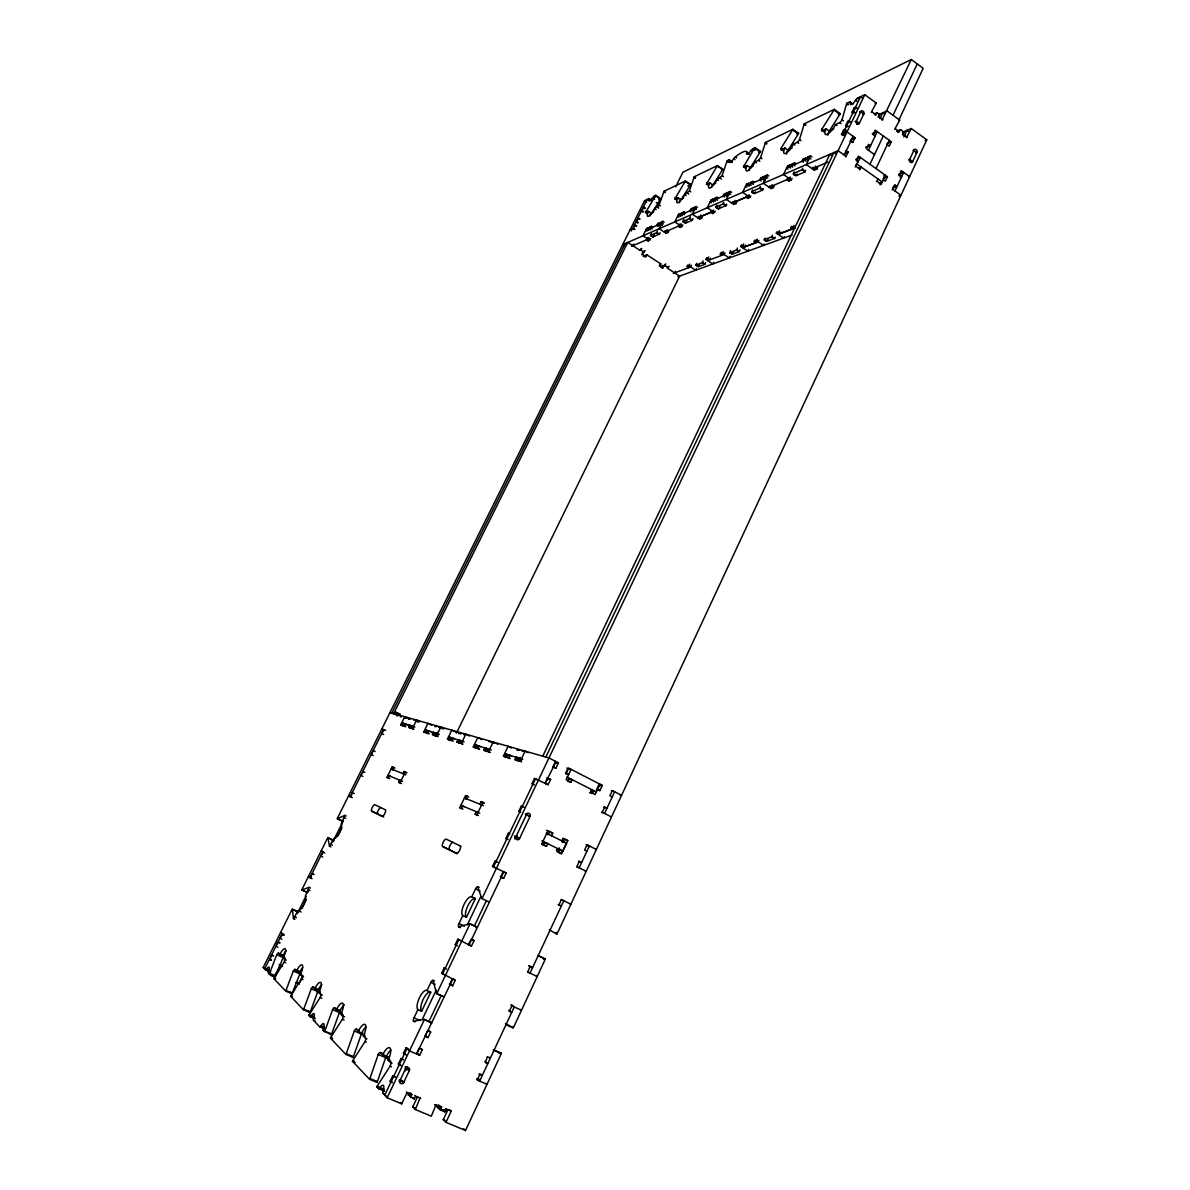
<?xml version="1.0" encoding="UTF-8"?>
<svg xmlns="http://www.w3.org/2000/svg" width="1190" height="1190" viewBox="0 0 1190 1190"><rect width="100%" height="100%" fill="white"/><g stroke="black" fill="none" stroke-linecap="round" stroke-linejoin="round"><path stroke-width="1.5" d="M704.792 264.299L702.487 262.588L695.763 265.251L698.411 266.649L704.792 264.314L705.611 262.588M749.953 168.37L760.499 151.428L754.951 147.53L750.905 150.49A4.849 1.383 -56.1 0 1 747.543 154.135A4.849 1.383 -56.1 0 1 746.74 152.499C747.32 148.363 735.881 155.459 733.635 158.791A4.73 1.324 -56.4 0 1 730.363 162.331A4.73 1.324 -56.4 0 1 729.634 160.71C730.809 158.448 724.472 161.304 728.414 161.9M829.341 131.004L839.887 114.27A2.678 0.833 -54.9 0 0 840.244 113.63L834.294 109.361A2.692 0.818 -54.9 0 1 833.937 110.001L821.888 129.145A2.678 0.818 -55.1 0 0 822.156 130.707L826.128 128.862A9.475 2.945 -55 0 0 827.154 134.336A9.475 2.945 -55 0 0 835.499 124.504L839.575 122.615A2.737 0.848 -54.9 0 0 841.999 119.773L846.581 103.917A2.737 0.848 -54.7 0 1 846.819 103.322L849.72 101.938L852.724 104.11M729.634 160.71L732.014 162.346M787.572 151.056L798.311 133.949A2.558 0.759 -55.5 0 0 798.654 133.325L792.897 129.279A2.558 0.759 -55.5 0 1 792.555 129.888L781.101 148.185A2.544 0.759 -55.7 0 0 781.295 149.687L784.924 148.006A9.014 2.707 -55.6 0 0 785.668 153.346A9.014 2.707 -55.6 0 0 793.492 144.02L797.211 142.294A2.603 0.788 -55.5 0 0 799.487 139.602L804.113 124.34A2.603 0.774 -55.3 0 1 804.351 123.76L834.294 109.361M754.951 147.53L743.363 166.987L747.171 165.559A8.598 2.499 -56.2 0 0 747.677 170.765A8.598 2.499 -56.2 0 0 755.025 161.9L758.67 160.189L760.484 157.943L765.468 142.473L792.897 129.279M444.658 1110.85L445.566 1111.222A2.99 1.131 -68.2 0 0 445.893 1110.419L446.369 1108.931M717.109 166.169L722.806 169.263L717.421 165.588L706.384 184.272L709.835 182.903A8.181 2.291 -56.7 0 0 710.132 187.975A8.181 2.291 -56.7 0 0 717.035 179.556L722.062 175.852L727.016 161.037M651.57 213.62L660.777 198.671L655.75 195.279L652.492 197.748A4.254 1.101 -57.4 0 1 649.681 200.887A4.254 1.101 -57.4 0 1 649.205 199.31L649.145 198.492L644.593 200.649L337.216 818.661L343.003 821.412M685.098 181.549L690.616 184.51L685.395 180.999L674.804 198.953L677.988 197.704A7.839 2.127 -57.1 0 0 678.107 202.657A7.839 2.127 -57.1 0 0 684.652 194.61L689.337 191.114L694.306 176.73L717.421 165.588M388.342 1056.735L387.88 1058.074A2.707 0.922 -67.1 0 1 387.583 1058.788L388.416 1059.145M362.608 1032.295A2.856 0.937 -66.6 0 0 361.388 1034.021L353.415 1056.69A2.886 0.937 -66.8 0 1 353.088 1057.449L345.933 1054.429A2.886 0.937 -66.8 0 0 346.26 1053.656L354.308 1030.986A2.871 0.922 -66.5 0 1 356.241 1029.112L358.368 1031.18A10.13 3.302 -66.6 0 1 365.241 1024.575A10.13 3.302 -66.6 0 1 363.396 1036.073L365.583 1038.216A2.93 0.967 -66.7 0 1 365.047 1041.548L352.85 1060.573A2.945 0.967 -66.9 0 0 352.463 1061.287L369.599 1079.3L377.066 1082.439A3.034 1.041 -67.3 0 0 377.409 1081.621L385.62 1057.642A3.02 1.026 -67.1 0 1 386.601 1056.11M369.599 1079.3A3.049 1.026 -67.2 0 0 369.941 1078.482L378.212 1054.489A3.02 1.026 -67 0 1 380.279 1052.54L382.6 1053.537M655.75 195.279L645.56 212.549L648.505 211.404A7.527 1.978 -57.4 0 0 648.476 216.238A7.527 1.978 -57.4 0 0 654.678 208.533L659.052 205.245L663.99 191.307L685.395 180.999M364.675 1036.073L363.872 1035.731A2.573 0.848 -66.6 0 0 364.17 1035.047L364.616 1033.768M318.712 989.455L319.53 989.812A2.588 0.774 -65.8 0 0 317.804 991.553L310.307 1011.887A2.603 0.774 -66 0 1 310.01 1012.586L303.45 1009.76A2.618 0.774 -65.9 0 0 303.748 1009.075L311.304 988.726A2.588 0.774 -65.7 0 1 313.029 986.971L314.77 988.682A9.163 2.737 -65.8 0 1 320.854 982.524A9.163 2.737 -65.8 0 1 318.92 992.728L320.72 994.483A2.648 0.788 -65.9 0 1 320.17 997.428L309.177 1014.758A2.663 0.788 -66 0 0 308.82 1015.412L310.069 1016.721A2.663 0.803 -66 0 0 311.393 1015.725A5.34 1.607 -66.1 0 1 314.071 1013.716A5.34 1.607 -66.1 0 1 313.639 1018.06A2.678 0.803 -66.1 0 0 313.431 1020.246L319.634 1026.777A2.722 0.833 -66.2 0 0 321.003 1025.765A5.459 1.681 -66.3 0 1 323.769 1023.742A5.459 1.681 -66.3 0 1 323.353 1028.22A2.737 0.848 -66.3 0 0 323.145 1030.466L331.326 1034.794A2.752 0.863 -66.4 0 0 331.638 1034.065L339.388 1012.571A2.722 0.848 -66.2 0 1 340.533 1010.92M337.395 1009.12L334.42 1007.826A2.722 0.848 -66.1 0 0 332.59 1009.641L324.796 1031.135A2.752 0.848 -66.3 0 1 324.468 1031.864M269.371 971.62L265.608 969.984L266.768 969.047A4.76 1.294 -65.3 0 1 269.059 967.158A4.76 1.294 -65.3 0 1 268.568 970.936C266.5 974.193 274.563 978.299 275.678 975.889L283.755 955.927M269.327 973.896L276.839 954.559L278.177 953.056L279.769 954.544A8.389 2.321 -65.2 0 1 285.228 948.772A8.389 2.321 -65.2 0 1 283.265 957.965L284.856 959.571L284.306 961.892L273.864 978.656L285.659 991.077L291.966 993.799L300.475 972.349M292.264 993.129L285.927 990.496L293.395 970.817L294.733 969.27L296.875 970.192M913.31 150.282L914.128 149.94A1.547 1.279 75.2 0 1 915.05 149.271A2.276 1.889 75.2 0 1 917.029 150.609L917.178 150.952A1.517 1.264 75.3 0 1 917.103 152.097L912.67 161.587L910.484 162.45M448.005 1109.601L443.275 1119.671L445.982 1122.334L465.513 1130.5L501.451 1053.314L494.118 1050.086M902.541 132.239L911.302 128.535L926.787 139.795L556.92 934.18L549.23 929.777M602.319 785.415L599.001 784.418L596.577 789.565L599.894 790.606L602.319 785.415L568.746 768.145L566.276 773.351L568.641 774.571L565.443 773.604M858.317 162.033L856.279 160.576L858.407 156.083L887.428 176.7L885.345 181.178L883.322 179.75M445.982 1122.334L451.218 1111.163L449.671 1109.705M906.349 137.728L911.302 128.535M893.006 187.544L893.571 186.339M486.055 1083.48L487.022 1084.313L477.175 1080.059L479.748 1074.54L479.035 1073.945M484.91 1061.316L487.781 1063.682L485.327 1062.611L487.35 1056.66M508.74 1010.31L511.7 1012.407L509.275 1011.307L511.819 1005.877L511.06 1005.357M536.065 975.77L537.226 976.499L527.601 972.052L530.115 966.667L528.97 965.968M892.173 189.864L895.073 185.09L897.067 186.518L892.991 188.035M898.762 175.748L901.663 170.973L909.621 176.67L908.52 177.087M894.984 190.98L903.656 172.401L898.926 174.231M914.128 149.94L909.695 159.445A1.993 1.651 75.4 0 0 910.409 162.182A1.993 1.651 75.4 0 0 912.67 161.587L909.695 159.445L908.595 159.877M876.019 168.593L889.317 140.331M899.06 119.625L923.172 68.351L911.302 59.5L682.881 172.267L675.682 186.845M417.63 1096.615L412.752 1106.908L415.325 1109.526L431.33 1116.22L436.09 1104.528M894.702 129.308L899.685 120.086L887.026 110.878L878.413 114.761M558.08 848.753L556.846 851.386L561.591 853.736L567.764 840.571L563.034 838.206L561.799 840.839M562.409 851.207L558.586 849.318L559.27 847.845M562.037 841.97L563.331 841.895M875.126 136.091L873.103 134.634L875.215 130.171L891.325 141.774L889.227 146.221L887.219 144.778M438.768 1104.885L437.623 1107.325L439.631 1108.158M559.955 849.125L558.422 852.397L561.591 853.736M563.034 842.565L564.566 839.292L567.764 840.571M445.7 1108.574L444.896 1111.862L440.3 1109.928L441.609 1107.131L440.612 1106.15M897.885 132.536L900.562 129.636L904.221 132.283L902.362 134.842M558.586 849.318L562.811 851.088L566.514 843.189L546.195 833.149M591.683 789.61L590.463 792.213L595.134 794.593L599.983 784.21L599.001 783.913M876.375 181.683L878.235 179.125L877.432 179.437M591.832 793.552L593.051 790.963M593.959 790.502L593.289 791.945L590.701 790.621M879.886 184.748L881.225 184.227L885.39 175.257L883.501 175.986M903.79 136.984L906.884 130.379M415.325 1109.526L420.144 1097.82M868.432 150.238L877.238 131.629L872.27 133.801M882.028 120.131L911.302 59.5M570.903 782.202L572.122 779.599L568.924 778.602L567.689 781.205L570.903 782.202L566.172 779.777L571.096 769.35L566.886 768.115M859.477 169.739L861.337 167.165L858.421 168.355M544.083 843.041L543.428 844.424L542.03 843.74M543.413 844.989L544.648 842.356L547.772 843.65L546.522 846.298L542.149 844.379M548.382 834.488L549.616 831.855L552.74 833.104L551.505 835.737M869.95 164.28L883.277 135.987M893.05 115.266L917.237 63.933M380.279 1052.54L382.63 1054.831A10.665 3.644 -67 0 1 389.963 1048.003A10.665 3.644 -67 0 1 388.178 1060.245L390.603 1062.611A3.079 1.056 -67.2 0 1 390.097 1066.166L377.215 1086.113A3.094 1.056 -67.4 0 0 376.799 1086.872L378.48 1088.627A3.109 1.071 -67.4 0 0 380.101 1087.556A6.248 2.142 -67.5 0 1 383.388 1085.429A6.248 2.142 -67.5 0 1 383.135 1090.724A3.139 1.086 -67.5 0 0 383.002 1093.387L387.166 1097.76L401.699 1103.844L407.039 1092.584L406.4 1091.944M871.229 112.306L876.242 103.039L864.758 94.694L857.559 98.16A2.767 0.863 -54.6 0 0 855.55 100.258A5.504 1.711 -54.6 0 1 851.534 104.452A5.504 1.711 -54.6 0 1 850.314 102.771A2.737 0.848 -54.7 0 0 849.72 101.938M414.76 1095.365L415.563 1096.168L414.239 1098.965L408.244 1094.964L409.167 1093.045M410.803 1097.537L411.651 1094.235M875.275 115.237L877.134 112.648L879.856 114.612L877.997 117.2M565.681 773.069L567.883 768.398M855.134 166.957L860.415 157.511L856.101 159.326M865.666 147.129L866.588 146.98M879.975 118.643L882.683 112.827L884.304 113.987M292.19 996.937L290.598 996.253L301.799 978.135L302.022 976.261L300.326 974.595A8.761 2.514 -65.4 0 0 302.29 964.941A8.761 2.514 -65.4 0 0 296.533 970.891L294.927 969.329M493.508 866.87L535.485 778.795L536.675 779.405M545.838 757.063L833.937 152.513L835.484 153.614M422.524 1018.893L436.224 990.139M467.343 924.809L480.76 896.65M387.166 1097.76L424.443 1019.458L432.029 1022.79M481.965 898.673L864.758 94.694M399.275 1081.338L399.929 1079.94M399.885 1082.602A2.678 2.365 -55.4 0 0 402.458 1083.569A1.83 1.607 -55.4 0 0 403.633 1082.558L409.345 1070.509L406.132 1066.924M514.66 838.757L515.597 836.778L519.584 838.474L530.086 816.385A2.202 2.008 -70.3 0 0 529.223 813.499A2.202 2.008 -70.3 0 0 526.471 814.585L525.34 814.139M525.593 814.6L526.664 813.514M399.855 1082.632L399.691 1082.26A1.785 1.577 -55.4 0 1 399.795 1080.937L405.522 1068.888A2.335 2.068 -55.8 0 1 408.438 1067.594A2.335 2.068 -55.8 0 1 409.345 1070.509L405.046 1068.427M856.904 124.4L859.373 123.269L863.925 113.69A1.547 1.294 73.1 0 0 864 112.544L863.88 112.172A2.321 1.934 73.1 0 0 861.813 110.819A1.577 1.309 73.1 0 0 860.861 111.473L856.309 121.068L855 121.677M399.319 1081.175A2.663 2.35 -55.3 0 0 399.929 1081.07A1.815 1.607 -55.3 0 0 401.119 1080.059L401.149 1079.97M405.507 1070.807L406.802 1068.084A2.321 2.068 -55.7 0 0 407.039 1066.805M429.635 1020.068L440.583 997.027M474.349 926.043L486.308 900.889M517.248 835.826L516.594 837.195A2.202 2.008 -68.5 0 1 514.779 838.474M417.869 1051.201L417.05 1052.927L419.639 1055.277L422.286 1049.699L421.468 1048.97M418.211 1050.502L418.865 1049.119M426.213 1033.649L425.395 1035.374L428.013 1037.635L430.661 1032.087L429.501 1031.105M426.541 1032.95L427.359 1031.224M453.182 978.834L455.235 980.322L452.631 985.811L450.058 983.461M450.385 982.776L451.188 981.081M451.679 980.054L452.334 978.686M472.103 939.475L474.037 940.695L471.448 946.139L468.652 944.339L469.291 942.986M469.455 942.644L470.422 940.621M501.481 875.23L500.395 876.747M501.645 874.903L502.596 872.895M502.76 872.568L503.236 871.571M545.63 782.336L546.716 780.06M546.865 779.733L547.489 778.424L550.613 779.42L548.114 784.656L545.585 783.838M552.696 767.059L553.469 765.839M553.93 764.858L554.704 763.236M555.165 762.269L558.467 762.85L555.998 768.071L552.844 767.134M850.21 141.327L850.865 139.944M503.742 871.839L468.979 945.009L468.28 944.548M844.26 155.087L853.17 136.344L852.471 136.657M501.198 877.194L503.638 878.369L506.181 873.014L503.251 871.601M845.525 156.872L848.455 152.037L845.614 150.922M852.293 142.636L855.208 137.802L847.027 131.941L841.449 134.455L842.981 135.556M784.314 236.632L783.6 238.119L776.311 233.18L778.587 232.333L780.417 233.567L781.131 232.08M813.082 167.15L812.294 168.787L827.943 162.063M815.686 166.005L814.912 167.656L816.905 169.054L817.694 167.418M811.967 156.901L810.464 155.845L806.284 164.577L814.287 170.17L815.656 167.314M793.834 226.71L792.748 228.971L790.889 227.721L791.618 226.204M414.923 1021.913L413.525 1021.303A3.049 1.071 -66.6 0 1 413.986 1017.837L417.898 1009.641A10.621 3.734 -66.4 0 1 419.475 997.696A10.621 3.734 -66.4 0 1 427.002 990.556L430.899 982.405A3.02 1.071 -66.2 0 1 433.071 980.337L434.454 980.962M460.456 927.664L458.611 926.817A2.975 1.056 -65.4 0 1 458.983 923.559L462.821 915.541A10.353 3.704 -65.2 0 1 464.085 904.341A10.353 3.704 -65.2 0 1 471.731 896.858L475.539 888.885A2.945 1.056 -64.9 0 1 477.74 886.729L479.109 887.383M790.889 227.721L793.239 226.844L793.968 225.326M542.759 756.186L829.817 154.313L831.364 155.399M417.898 1009.641L421.632 1011.277L430.735 992.222L427.002 990.556M462.821 915.541L466.48 917.252L475.375 898.584L471.731 896.858M795.47 227.35L778.141 234.415L779.569 231.44M392.388 1082.692L390.141 1081.249L392.804 1075.656L394.708 1076.474M401.089 1065.645L398.353 1064.024L401 1058.46L402.904 1059.264M406.177 1054.95L403.44 1053.358L406.088 1047.795L407.515 1048.405M455.235 980.322L441.639 973.197L444.242 967.738L446.548 969.017M456.187 945.217L455.264 944.607L457.853 939.193L459.251 939.832M506.181 873.014L492.556 866.409L495.085 861.084L496.052 861.545M508.19 839.605L505.839 838.519L508.368 833.223L509.35 833.64M520.655 812.13L518.855 811.238L521.354 805.972L522.351 806.359M533.76 784.612L531.975 783.704L534.459 778.468L548.114 784.656M841.449 134.455L843.576 129.993L844.974 129.368L846.507 130.454M847.057 127.003L845.525 125.902L847.652 121.454L849.05 120.815L850.582 121.901M853.587 113.288L852.07 112.187L854.182 107.754L855.58 107.085L857.484 108.469M790.145 177.013L789.372 178.604L769.142 187.291L769.9 185.714M787.646 178.069L786.888 179.66L788.851 181.014L790.383 177.831M794.266 171.881L793.507 173.502A1.904 0.833 25.4 0 0 794.027 174.93A1.904 0.833 25.4 0 0 796.452 175.555L804.961 171.925L805.719 170.289M788.851 181.014L791.335 179.958L792.094 178.366M765.051 238.074L764.159 240.038L766.643 241.421L774.705 238.312L772.027 236.75L764.337 239.547L767.044 241.362L768.1 239.16M517.04 760.678L514.898 759.577L516.088 757.078L518.245 758.179M807.579 159.267L805.704 157.958L803.131 159.103L802.105 161.26L803.414 162.182M516.653 758.685L517.323 757.301M797.226 173.948L796.467 175.57L793.507 173.502L801.971 169.843A1.919 0.848 25.3 0 1 804.41 170.468A1.919 0.848 25.3 0 1 804.946 171.925L801.971 169.843L802.729 168.207M764.218 243.995L763.519 245.452L756.349 240.648L754.192 241.451L755.977 242.656L757.376 239.74M514.898 759.577L516.787 760.157L517.992 757.658L521.889 759.637M804.663 160.129L805.704 157.958M519.688 761.303L518.379 760.648L519.599 758.134L521.755 759.235M810.464 155.845L807.861 157.006L806.82 159.177L808.322 160.219M520.209 757.435L519.539 758.848L521.651 759.77M518.379 760.648L520.313 761.228L525.147 751.143L528.182 752.705M772.459 235.322L771.745 236.795L774.467 238.625L775.181 237.152M776.311 233.18L777.025 231.693M778.587 232.333L779.301 230.845M298.229 912.001L292.324 909.339L293.454 918.635L298.125 910.677A8.196 2.261 -64.6 0 0 303.584 904.802A8.196 2.261 -64.6 0 0 305.399 896.025L309.073 887.323L301.963 889.956L307.466 892.47M330.894 846.878L329.437 846.194L334.078 838.281A8.047 2.246 -63.9 0 0 339.611 832.212A8.047 2.246 -63.9 0 0 341.233 823.867L344.788 815.388L337.41 818.661L343.196 821.427M748.659 249.394L747.811 251.194L740.73 246.479L741.593 244.679M740.091 249.826L739.258 251.611L732.386 254.125L729.663 252.934L736.759 249.811L739.302 251.566L736.61 249.855L737.458 248.07M740.73 246.479L742.828 245.69L743.691 243.891M772.265 184.688L771.507 186.25L773.441 187.589L774.199 186.012M743.378 245.869L742.515 247.669L758.149 241.853L758.848 240.395M767.803 178.024L766.345 177.027L763.325 183.29L771.061 188.6L772.191 186.25M742.828 245.69L744.598 246.88L745.461 245.081M477.711 815.373L475.122 814.094L476.327 811.61L477.83 812.354M484.389 803.116L481.117 801.673L479.912 804.157L483.408 805.704M505.958 757.39L503.415 756.096L508.145 746.279L511.522 748.019M791.915 166.184L790.071 164.889L787.587 165.99L783.481 174.528L791.335 179.958M475.122 814.094L476.893 814.838L482.887 802.372M503.415 756.096L505.244 756.647L506.434 754.192L507.714 754.847M789.044 167.031L790.071 164.889M754.192 241.451L754.891 240.008M509.766 758.64L506.776 757.123L507.966 754.653L510.094 755.739M796.14 163.893L794.667 162.852L792.153 163.967L791.127 166.109L792.6 167.136M756.349 240.648L757.048 239.19M506.776 757.123L508.636 757.688L509.826 755.204L511.328 755.962M793.626 165.008L794.667 162.852M723.237 252.801L722.047 255.255L720.307 254.11L721.155 252.354M749.016 194.699L748.272 196.231L731.984 203.222L732.713 201.72M736.744 202.017L736.015 203.52L734.141 202.255L745.996 197.198L747.885 198.477L749.179 195.814M752.601 189.954L751.872 191.516A1.815 0.759 25.9 0 0 752.437 192.839A1.815 0.759 25.9 0 0 754.728 193.449L762.463 190.147L763.192 188.585M720.307 254.11L722.315 253.366L723.163 251.611M747.885 198.477L750.89 195.978M486.13 751.351L483.661 750.087L484.806 747.707L486.249 748.451M764.486 177.875L763.043 176.879L760.707 177.92L759.711 179.988L761.139 180.969M724.918 252.771L724.056 254.526L707.678 260.61L708.511 258.899M755.471 191.917L754.728 193.464L751.872 191.516L759.577 188.169A1.83 0.774 25.8 0 1 761.883 188.779A1.83 0.774 25.8 0 1 762.448 190.132L759.577 188.169L760.321 186.607M483.661 750.087L485.371 750.607L486.531 748.227L488.599 749.284M762.046 178.946L763.043 176.879M489.715 752.526L486.814 751.054L487.974 748.659L489.626 749.507M768.829 175.956L767.371 174.96L765.006 176.001L763.995 178.084L765.453 179.08M461.631 808.62L459.742 807.698L465.588 795.589L468.756 796.988M730.63 250.614L729.782 252.399L732.4 254.139L733.59 251.655M486.814 751.054L488.555 751.574L493.181 741.995L495.248 743.066M763.34 183.305L767.371 174.96M459.742 807.698L461.408 808.382L462.583 805.957M467.283 796.259L466.108 798.683L467.581 799.412M730.11 256.207L729.277 257.977L722.315 253.366M696.522 268.538L695.719 270.234L688.98 265.831L687.136 266.515L688.817 267.616L689.635 265.935M699.303 264.924L698.485 266.634L695.942 264.968L696.76 263.273M703.067 260.908L702.249 262.633L704.792 264.314M713.628 262.261L712.795 263.987L705.953 259.48L706.786 257.754M734.141 202.255L735.048 200.381M726.346 199.399L733.828 204.457L735.093 201.839M705.953 259.48L708.719 257.04M710.43 258.156L709.597 259.896L707.886 258.766M475.301 747.96L473.278 746.933L477.8 737.607L479.421 738.425M742.575 192.349L746.532 184.197L748.808 183.186L750.236 184.167M473.278 746.933L474.929 747.439L476.074 745.089L477.696 745.922M748.808 183.186L747.811 185.238L749.239 186.205M478.767 749.105L476.327 747.856L477.458 745.505L479.094 746.338M754.415 182.323L752.987 181.341L750.697 182.353L749.715 184.405L751.143 185.372M476.327 747.856L477.993 748.361L479.139 746.011L480.567 746.74M751.991 183.394L752.987 181.341M745.996 197.198L746.74 195.666M454.119 731.344L451.784 730.154L447.44 739.079L448.957 739.54L450.043 737.294L451.605 738.097M714.595 199.905L713.212 198.983L712.26 200.946L713.643 201.869M451.798 740.716L450.222 739.927L451.322 737.681L452.884 738.484M718.448 198.209L717.064 197.272L714.967 198.209L714 200.173L715.383 201.095M450.222 739.927L451.754 740.388L452.855 738.142L454.431 738.945M717.064 197.272L716.097 199.236L717.481 200.173M456.544 732.906L679.624 276.11L667.456 268.211L668.274 266.56M702.338 216.758L701.624 218.201L699.809 216.996L710.698 212.311L711.427 210.838M713.524 209.961L712.81 211.433L697.816 217.859L698.515 216.416M710.698 212.311L712.527 213.531L713.613 211.329M458.864 733.843L459.266 732.995L461.556 733.665M716.856 205.156L715.8 207.521L718.329 208.934L726.034 205.483L723.312 203.892L715.949 207.015L718.745 208.89L719.98 206.287M687.136 266.515L687.954 264.834M712.527 213.531L715.324 211.18M458.909 742.962L456.915 741.965L458.031 739.689L460.009 740.701M688.98 265.831L689.798 264.135M727.7 194.119L726.302 193.167L724.16 194.119L723.178 196.112L724.576 197.049M456.915 741.965L458.492 742.441L459.593 740.165L461.185 740.968M726.302 193.167L725.335 195.16L726.733 196.112M691.494 265.251L690.676 266.932L673.272 273.403M462.196 744.048L459.801 742.843L460.917 740.552L462.91 741.563M731.672 192.363L730.273 191.412L728.102 192.378L727.135 194.372L728.533 195.324M465.097 734.81L464.293 734.929L465.379 734.855M723.118 203.921L723.758 202.449L723.059 203.966L725.855 205.84L726.584 204.353M459.801 742.843L461.378 743.319L465.826 734.171L469.425 736.015M726.376 199.429L730.273 191.412M725.826 205.825L726.554 204.338M291.966 993.799L290.434 992.192M433.621 732.207L432.461 734.528L433.904 734.959L434.96 732.787L438.411 734.528M662.309 268.211L665.032 264.299M694.529 209.514L692.506 208.161L691.569 210.08L692.922 210.987M686.823 220.596L685.619 223.095L682.763 221.697L689.605 218.439L692.149 220.284M661.179 267.185L665.017 265.712L665.835 264.046M437.399 736.491L435.109 735.331L436.165 733.144L438.47 734.319M697.519 207.447L696.165 206.539L694.157 207.432L693.22 209.351L694.573 210.258M437.385 732.281L436.284 733.813M439.571 727.804L440.449 727.67M690.334 216.684L689.471 218.484L692.163 220.284L693.026 218.484M435.109 735.331L436.552 735.762L440.836 727.03L444.287 728.786M696.165 206.539L692.387 214.245L699.601 219.064L701.624 218.201M667.456 268.211L669.152 266.218M699.809 216.996L700.88 214.825M699.601 219.064L700.494 217.249M674.656 272.882L675.459 271.231M713.212 198.983L711.129 199.905L707.291 207.744L714.61 212.653M760.499 151.428L758.595 152.305M665.284 230.444L664.437 232.169L680.13 225.446L681.007 223.675M667.129 229.625L666.281 231.366L668.021 232.526L668.884 230.786M664.154 222.188L662.845 221.31L659.186 228.718L666.177 233.314L667.025 231.574M295.953 982.583L299.077 983.937L302.87 976.216M401.551 783.57L398.68 782.261L399.751 780.105L401.655 781.042M406.861 772.756L403.99 771.477L402.934 773.634L405.805 774.928M425.261 732.638L423.759 731.88L427.954 723.341L429.471 724.115M682.435 214.84L680.442 213.516L678.508 214.364L674.804 221.905L681.9 226.606L682.763 224.836M405.344 772.013L400.019 782.827L398.68 782.261M423.759 731.88L425.157 732.296L426.198 730.154L427.716 730.928M680.442 213.516L679.505 215.405L680.844 216.297M428.207 733.62L426.318 732.653L427.374 730.511L428.891 731.27M685.321 212.832L683.982 211.939L682.048 212.802L681.111 214.691L682.45 215.583M426.318 732.653L427.716 733.085L428.787 730.928L430.289 731.701M683.982 211.939L683.06 213.843L684.399 214.736M679.252 224.137L678.211 226.249L679.981 227.424L681.9 226.606M659.141 265.995L660.822 263.897L646.884 254.853L643.18 256.356M434.781 726.421L436.462 726.45M679.981 227.424L681.186 224.955M683.804 219.525L682.941 221.31L685.619 223.095L692.163 220.284M661.238 267.661L662.399 265.311M692.506 208.161L689.59 210.957L690.929 211.85M404.883 726.51L403.053 725.588L404.079 723.535L406.251 724.636M652.938 227.141L651.629 226.293L649.844 227.082L648.952 228.897L650.246 229.744M403.053 725.588L404.347 725.974L405.359 723.922L406.816 724.651M651.629 226.293L650.737 228.108L652.194 229.075M395.972 712.617L400.346 714.416L396.568 712.498L395.571 714.506L393.682 713.539L627.755 242.418L640.131 250.465L640.964 248.799M640.131 250.465L641.812 248.442M647.553 237.524L646.378 239.904L648.104 241.02L650.707 238.565M648.996 237.45L648.163 239.145L631.503 246.285M651.451 233.567L650.469 235.65L652.864 237.018L659.394 234.088L656.761 232.645L650.603 235.278L653.206 236.988L654.217 234.921M648.104 241.02L649.1 238.982M408.75 726.272L409.896 726.48L408.81 725.93M410.148 728.042L408.691 727.298L409.702 725.216L411.175 725.96M661.105 223.884L659.468 222.813L657.654 223.616L656.746 225.46L658.219 226.427M641.841 254.764L644.4 250.882M408.75 725.721L409.672 726.197L410.208 725.201M642.109 253.232L645.188 250.629M408.691 727.298L410 727.7L411.026 725.617L412.499 726.361M659.468 222.813L658.561 224.657L659.87 225.52M644.028 256.46L645.173 256.46M662.845 221.31L660.093 223.973L662.384 225.49M389.74 778.662L386.973 777.382L392.179 766.851L393.459 767.357L392.417 769.469M657.475 230.949L656.627 232.69L659.245 234.4L660.078 232.675M413.599 726.688L412.127 725.945L411.1 728.027L412.424 728.429L416.56 720.084L419.877 721.765M389.294 775.806L388.252 777.918L386.973 777.382M645.203 256.951L646.884 254.853M350.262 796.645L383.596 729.604L385.01 730.318M271.484 960.256L269.981 959.601L271.588 954.901L273.09 955.555M279.516 942.614L278.029 941.959L275.946 946.154L277.925 947.285M282.789 933.57L280.557 932.588L282.506 934.388L279.933 938.122L281.926 939.237M312.003 878.696L310.531 878.012L312.063 873.505L313.535 874.189M364.839 772.34L363.411 771.626L360.823 775.419L362.831 776.371M371.161 754.624L373.154 750.607L375.177 751.545M385.62 730.526L384.191 729.797L381.603 733.605L383.626 734.513M631.607 230.934L630.031 229.908L633.407 228.391L635.177 224.851L636.754 225.877M637.513 223.036L635.936 221.995L638.539 218.067L640.116 219.109M642.749 212.058L641.336 211.121L643.939 207.209L645.515 208.235M297.247 913.563L305.845 896.249M308.061 891.771L308.478 890.938M332.798 841.94L343.493 820.401M302.007 908.312L306.321 899.625M337.93 835.93L341.947 827.809M398.486 713.896L397.505 715.874L396.568 715.606M632.827 245.705L633.645 244.039M275.366 973.613L276.526 972.691M276.72 972.289L280.111 965.462L279.1 964.45M402.161 725.603L400.718 724.874L404.764 716.707L407.649 718.18M650.305 229.016L648.371 227.736L646.587 228.525L643.002 235.784L649.874 240.261M657.891 207.075L659.201 204.442L656.255 202.493M400.718 724.874L401.982 725.26L403.008 723.208L404.451 723.951M648.371 227.736L647.464 229.551L648.758 230.399M265.742 970.043L263.213 967.455L292.219 909.13L298.125 911.793M660.777 198.671L659.87 199.087M690.334 185.03L681.602 199.087M722.509 169.798L712.751 185.476M660.51 199.161L655.452 195.8M290.91 995.658L292.532 996.313M345.933 1054.429L330.404 1038.097A2.796 0.878 -66.5 0 1 330.775 1037.412L342.363 1019.25A2.782 0.878 -66.3 0 0 342.899 1016.111L340.92 1014.163A9.639 3.005 -66.1 0 0 342.824 1003.334A9.639 3.005 -66.1 0 0 336.353 1009.715L334.42 1007.826M658.635 199.727L659.409 199.31M687.537 193.271L688.846 194.163M687.865 185.819L690.616 184.51M721.304 169.977L722.806 169.263M796.884 134.173L798.654 133.325M838.31 114.538L840.244 113.63M643.939 207.209L643.091 207.61L644.653 208.652M852.07 112.187L853.468 111.533L855 112.633M875.171 103.545L876.242 103.039M860.073 111.86L860.876 111.488M859.686 112.262L860.742 111.756L863.791 113.972L863.092 114.3M863.137 114.062L863.925 113.69M638.539 218.067L637.691 218.469L639.104 219.391M649.933 215.955A7.512 1.993 -57.4 0 1 651.049 213.084L653.741 211.835M679.401 202.776A7.824 2.142 -57.1 0 1 680.606 199.459L683.521 198.12M711.486 187.425A8.181 2.306 -56.6 0 1 712.542 184.733L715.681 183.29M748.793 170.676A8.583 2.514 -56.1 0 1 749.968 167.478L752.913 166.124M786.545 154.09A8.999 2.722 -55.6 0 1 787.81 150.029L792.094 148.066M827.868 135.199A9.475 2.96 -55 0 1 829.118 130.989L833.788 128.832M845.525 125.902L846.923 125.277L848.455 126.363M874.189 113.987L877.134 112.648M635.177 224.851L634.33 225.237L635.906 226.264M878.785 115.103L879.856 114.612M729.277 193.39L710.147 201.839L711.531 202.761M766.345 177.027L745.535 186.22L746.963 187.202M851.534 139.423L855.208 137.802M850.24 141.179L853.081 142.294M898.866 120.443L899.685 120.086M844.275 153.837L848.455 152.037M896.754 131.272L900.562 129.636M866.29 147.59L870.559 145.76L868.522 144.317L866.409 148.795L874.516 154.581M666.177 233.314L668.021 232.526M733.828 204.457L736.015 203.52M771.061 188.6L773.441 187.589M814.287 170.17L816.905 169.054M902.585 132.983L904.221 132.283M886.996 143.603L891.325 141.774M855.997 164.77L857.216 164.25L882.251 181.966L879.113 183.171M925.121 140.48L926.787 139.795M913.266 150.505L916.969 152.365L915.601 152.915M915.72 152.647L917.103 152.082M743.735 167.136L745.238 168.058M706.696 184.361L708.139 185.238M675.087 199.042L676.485 199.89M659.84 264.284L660.822 263.897M883.114 178.381L887.428 176.7M900.295 171.509L901.663 170.973M900.205 177.369L901.574 176.849L899.581 175.421M894.255 185.402L895.073 185.09M780.417 233.567L792.748 228.971M744.598 246.88L755.977 242.656M677.794 276.779L792.049 235.025M898.837 196.008L900.979 195.22L892.976 189.567M458.611 926.817L469.663 923.782L477.071 927.233L475.673 927.605M543.533 959.259L545.02 958.932L537.85 955.585M413.525 1021.303L424.146 1019.369L431.033 1022.82M493.077 1050.071L501.124 1053.195L498.982 1053.477M329.481 846.224L327.934 837.73L333.84 840.988M394.723 711.977L396.568 712.498M395.571 714.506L391.837 713.018L625.226 243.519L626.505 244.352M413.51 719.861L415.905 720.59M438.56 727.06L440.345 727.7M463.505 734.215L464.502 734.513M488.673 741.444L490.473 741.965M517.204 749.64L519.554 750.325M521.934 751.009L523.511 751.485M400.227 716.663L401.179 716.945M404.868 718.001L405.805 718.269M408.631 719.087L409.583 719.37M416.991 721.497L417.809 721.735M554.54 761.184L556.102 761.63L545.213 783.273M552.829 766.628L555.998 768.071M408.274 725.394L411.279 726.302M431.806 732.475L435.079 733.457M515.984 757.777L518.349 758.491M432.535 733.308L433.413 733.576L432.669 733.189M436.031 734.364L437.518 734.81M519.405 759.518L520.194 759.755M566.931 777.025L596.324 791.99L591.043 790.324M611.333 790.755L614.65 791.766L604.58 813.35L601.53 812.309M619.901 794.816L621.567 795.322L612.344 790.577L609.935 795.753L612.24 796.943M546.865 777.769L550.613 779.42M589.541 792.674L590.567 793.001M384.191 729.797L381.797 729.024L383.21 729.738M603.657 807.058L607.004 808.159L604.684 806.984L602.259 812.175L610.976 816.697M531.975 783.704L534.34 784.716M518.855 811.238L519.851 811.625M526.039 814.823L530.086 816.385L526.471 814.585L515.954 836.689A2.216 2.023 -68.6 0 0 516.832 839.575A2.216 2.023 -68.6 0 0 519.584 838.474L514.645 836.139M595.55 849.11L596.383 849.437L587.042 844.766L584.587 850.017L586.938 851.177M404.288 774.169L391.138 768.963L393.92 770.198M481.697 804.857L464.427 798.014L466.659 799.115M563.584 842.014L566.514 843.189M541.941 840.854L562.811 851.088M556.399 849.868L558.616 850.805M377.215 1086.113L379.104 1086.916M380.101 1087.556L383.909 1089.162M376.799 1086.872L379.179 1087.868M380.116 1088.27L381.544 1088.865M382.957 1089.46L383.894 1089.847M378.48 1088.627L383.701 1090.814M383.135 1090.724L384.563 1091.334M383.002 1093.387L384.92 1094.19M386.155 1095.797L384.712 1095.187L406.935 1048.568L408.825 1049.387M412.752 1106.908L414.76 1107.756M443.275 1119.671L444.941 1120.37M492.035 742.456L493.538 743.155M407.039 1092.584L412.142 1094.726M415.563 1096.168L420.635 1098.296M436.596 1105.019L441.609 1107.131M446.205 1109.065L451.218 1111.163M369.941 1078.482L377.409 1081.621M439.556 1107.756L438.649 1107.384A2.99 1.116 -68.1 0 1 438.322 1108.188L441.044 1109.333M444.539 1109.853L445.893 1110.419M408.244 1094.964L409.955 1095.693M441.951 1109.705L443.305 1110.285L442.71 1109.735M578.385 861.173L581.627 862.542L579.277 861.382L576.823 866.647L586.209 871.259L584.781 870.649M395.779 1077.396L392.804 1075.656M352.85 1060.573L354.218 1061.138M352.463 1061.287L353.817 1061.852M354.278 1062.045L355.185 1062.432M390.141 1081.249L392.046 1082.067M390.097 1066.166L391.51 1066.761M346.26 1053.656L353.415 1056.69M382.63 1054.831L386.348 1056.423L389.829 1059.799M323.145 1030.466L331.638 1034.065M385.917 1056.17A2.707 0.922 -67 0 0 386.081 1057.345L388.714 1058.431M378.212 1054.489L385.62 1057.642M398.353 1064.024L400.256 1064.842M405.016 1066.865L405.954 1067.281M388.178 1060.245L391.004 1061.45M390.603 1062.611L392.016 1063.206M330.775 1037.412L332.516 1038.156M330.404 1038.097L332.575 1039.019M365.583 1038.216L366.937 1038.796M309.177 1014.758L314.725 1017.152M308.82 1015.412L311.319 1016.483M312.137 1016.84L313.387 1017.376M310.069 1016.721L315.32 1018.789M365.047 1041.548L366.401 1042.128M313.431 1020.246L315.097 1020.975M403.276 1059.859L401 1058.46M321.003 1025.765L324.409 1027.223M319.634 1026.777L325.063 1028.948M383.061 1053.73L383.998 1054.132M576.54 866.662L579.173 867.793L589.377 845.941L586.105 844.647L588.425 845.807M342.363 1019.25L344.089 1019.994M477.696 1078.661L479.079 1079.256M479.258 1079.746L476.803 1078.676L479.644 1081.13L514.244 1006.978L511.254 1004.895L512.459 1005.446M419.639 1055.277L409.479 1050.904L406.088 1047.795M356.241 1029.112L357.58 1029.677M358.012 1029.871L358.904 1030.257M358.368 1031.18L364.765 1035.464M303.748 1009.075L310.307 1011.887M354.308 1030.986L361.388 1034.021M363.396 1036.073L364.973 1036.758M403.44 1053.358L405.344 1054.176M338.659 1009.67L339.938 1010.221M336.353 1009.715L342.051 1013.419M332.59 1009.641L339.388 1012.571M340.92 1014.163L343.285 1015.189M422.286 1049.699L419.267 1048.167M479.748 1074.54L481.682 1075.15M342.899 1016.111L344.639 1016.855M505.839 838.519L506.821 838.935M263.213 967.455L265.682 968.541M266.768 969.047L269.401 970.192M319.024 991.761L319.917 992.148M311.304 988.726L317.804 991.553M267.244 970.088L264.611 968.943L282.015 933.927L284.008 934.819M267.884 970.371L268.657 970.698M316.614 991.568L320.779 993.531M268.568 970.936L270.829 971.918M320.72 994.483L322.371 995.197M268.315 972.825L275.678 975.889M320.17 997.428L321.821 998.157M274.191 978.061L275.723 978.73M273.864 978.656L275.396 979.325M300.326 974.595L302.9 975.726M430.661 1032.087L427.641 1030.555M487.9 1057.107L490.339 1058.178L489.269 1057.3M301.977 976.202L303.569 976.901M301.427 979.013L303.019 979.697M313.029 986.971L314.651 987.685M315.871 988.221L317.09 988.741M428.013 1037.635L424.994 1036.118M314.77 988.682L319.857 991.865M284.827 959.497L286.314 960.107M272.079 955.377L273.566 956.046M413.986 1017.837L420.07 1020.499M284.217 962.1L285.749 962.769M297.664 970.534L299.226 971.218M271.008 959.765L269.981 959.601M296.533 970.891L301.576 974.119M279.888 964.54L281.375 965.194M293.29 971.025L299.553 973.762M280.111 965.462L282.595 966.548M278.282 953.101L281.301 954.439M282.432 954.93L283.934 955.6M279.769 954.544L284.99 958.01M276.734 954.752L282.759 957.4M283.265 957.965L284.975 958.709M278.519 942.42L280.007 943.075M282.506 934.388L284.008 935.043M444.019 996.803L436.492 993.442L433.071 980.337M444.212 997.116L436.685 993.754L469.99 923.827L477.398 927.278M505.973 1024.709L513.262 1027.967L545.377 958.991L538.192 955.644M293.499 918.665L294.942 919.305M430.899 982.405L435.079 984.279M452.631 985.811L449.27 984.056M295.001 916.969L296.488 917.639M441.639 973.197L443.052 973.822M443.781 974.402L442.546 973.851L458.775 939.788L460.158 940.427M511.819 1005.877L521.503 1010.25L520.551 1009.596M298.125 910.677L301.115 912.016M434.023 733.665L432.52 732.936M308.507 889.763L309.995 890.432M307.645 892.619L301.769 889.927L327.815 837.552L333.631 840.289M309.073 887.323L310.501 887.963M312.583 873.877L314.056 874.561M309.921 877.179L308.448 876.509L310.531 878.012M311.483 878.309L310.01 877.64L322.802 851.891L324.796 852.918M455.264 944.607L457.57 945.857M529.029 965.685L532.525 967.782L530.115 966.667M474.037 940.695L471.032 939.222M471.448 946.139L457.853 939.193M458.983 923.559L464.487 926.118M322.654 851.534L321.196 850.865L323.338 852.248L320.764 855.997L322.758 857.038M330.999 844.469L332.471 845.168M475.539 888.885L480.091 891.042M489.328 902.169L481.742 898.405L477.74 886.729M344.297 817.709L345.755 818.408M344.788 815.388L346.201 816.057M460.828 846.194L446.205 839.143A4.076 1.369 -64.2 0 0 443.215 842.223A4.076 1.369 -64.2 0 0 442.65 846.492L457.243 853.647M352.285 797.627L348.581 795.812L350.827 796.928L352.285 792.6L354.293 793.566M492.556 866.409L495.338 867.763M371.622 811.089L382.183 816.34A3.644 1.086 -63.8 0 0 384.757 813.558A3.644 1.086 -63.8 0 0 385.396 809.81L374.776 804.693A3.555 1.041 -63.7 0 0 372.262 807.43A3.555 1.041 -63.7 0 0 371.622 811.089L383.745 817.024M417.11 721.095L418.3 721.705M495.085 861.084L497.881 862.423M561.13 899.506L563.777 900.8L530.011 973.167L527.735 971.739M570.07 903.82L570.873 904.221L561.412 899.655L558.928 904.965L561.308 906.096L558.14 904.519M402.622 781.414L388.014 775.285L390.796 776.534M508.368 833.223L509.722 833.893M514.69 836.332L515.597 836.778M479.808 813.186L460.917 805.273L464.055 806.686M542.045 843.889L544.574 845.287M546.522 846.298L541.747 843.933L547.98 830.724L552.74 833.104M476.893 814.838L478.395 815.581M461.408 808.382L462.88 809.111M465.588 795.589L467.06 796.318M371.741 754.847L373.169 755.561M403.99 771.477L406.474 772.697M392.179 766.851L394.961 768.1M438.515 734.765L436.195 733.709M546.448 830.278L549.616 831.855M562.275 841.479L563.153 841.91M546.984 834.175L547.817 834.592M481.117 801.673L483.69 802.952M521.354 805.972L524.15 807.251M587.206 845.302L589.809 846.611M442.65 846.492L456.544 853.409A4.18 1.428 -64.3 0 0 459.652 850.27A4.18 1.428 -64.3 0 0 460.173 845.882M500.454 876.822L503.638 878.369M426.689 730.69L424.815 729.738L439.17 734.364M436.552 735.762L438.099 736.551M391.436 713.212L390.022 712.498L548.962 757.956L558.467 762.85M433.904 734.959L435.808 735.926M432.461 734.528L435.138 735.881M427.716 733.085L429.233 733.858M414.938 727.09L401.729 722.836L403.172 723.565M425.157 732.296L426.66 733.07M412.424 728.429L413.912 729.187M410 727.7L412.945 728.964M404.347 725.974L405.805 726.718M401.982 725.26L404.169 726.361M517.962 750.28L517.1 749.819M435.927 726.51L434.93 726.019L435.689 726.51M477.993 748.361L479.63 749.194M430.215 724.487L431.717 725.26M464.085 741.831L448.511 736.833L450.46 737.83M474.929 747.439L476.565 748.257M534.459 778.468L536.259 779.376M461.378 743.319L462.984 744.122M417.184 721.244L418.092 721.705M458.492 742.441L460.084 743.244M408.735 718.73L409.821 719.281M451.754 740.388L453.33 741.192M448.957 739.54L450.519 740.329M447.44 739.079L449.389 740.061M433.532 732.356L435.049 733.129M520.313 761.228L521.607 761.898M506.286 754.505L504.59 753.642L522.827 759.369M516.787 760.157L518.528 761.05M508.636 757.688L509.915 758.342M460.456 733.605L459.266 732.995L460.247 733.635M505.244 756.647L506.955 757.524M491.366 750.027L474.408 744.598L476.431 745.624M455.294 731.939L456.454 732.534M488.555 751.574L490.206 752.422M442.055 728.563L442.814 728.875M485.371 750.607L487.022 751.455M517.025 749.64L518.29 750.295M568.924 778.602L572.167 780.268M496.914 743.914L497.732 744.33M492.169 742.59L493.196 743.11M480.239 738.841L481.861 739.674M554.942 762.448L556.846 763.43M599.239 785.236L600.489 785.876M597.559 789.401L599.894 790.606M624.304 245.646L622.712 244.619L838.087 150.713L846.313 156.53M640.994 250.108L644.355 252.295M665.017 265.712L668.349 267.869M642.645 254.437L646.006 256.624M659.959 265.668L663.291 267.839M633.824 229.596L632.559 228.763L647.152 199.414L648.729 200.456M636.784 221.608L638.361 222.634M646.587 228.525L647.881 229.373M646.973 231.172L645.679 230.325L661.908 223.155L663.232 224.017M633.407 228.391L634.999 229.417M649.844 227.082L651.466 228.138M648.505 211.404L651.049 213.084M645.917 211.24L647.806 212.504M661 222.128L662.637 223.214M645.902 212.623L647.479 213.664M642.184 210.719L643.76 211.761M657.654 223.616L659.929 225.118M657.356 207.298L658.635 208.146M644.593 200.649L646.661 202.017M654.678 208.533L656.121 209.485M682.048 212.802L683.715 213.917M653.89 196.172L655.154 197.005M678.508 214.364L680.174 215.479M652.492 197.748L654.693 199.206M678.91 217.13L677.571 216.238L695.198 208.458L696.567 209.366M648.981 198.537L651.48 200.203M659.141 205.082L660.42 205.929M649.205 199.31L651.094 200.575M663.99 191.307L665.269 192.155M690.527 209.038L691.866 209.946M663.782 191.798L665.061 192.661M684.652 194.61L686.124 195.606M694.157 207.432L696.195 208.786M677.988 197.704L680.606 199.459M675.147 197.6L677.75 199.355M689.412 190.95L690.736 191.843M714.967 198.209L717.035 199.593M711.129 199.905L713.539 201.526M709.835 182.903L712.542 184.733M724.16 194.119L726.584 195.77M706.711 182.873L708.734 184.242M694.306 176.73L695.615 177.608M694.082 177.236L695.391 178.128M717.035 179.556L718.403 180.478M728.102 192.378L730.675 194.342M722.152 175.674L723.52 176.611M742.56 192.349L750.146 197.51M793.239 226.844L795.456 228.346M720.158 178.113L721.527 179.036M750.697 182.353L753.434 184.376M746.532 184.197L747.96 185.164M733.635 158.791L735.004 159.728M743.705 165.618L746.145 167.299M760.707 177.92L763.489 179.943M729.277 159.891L732.326 161.989M726.822 161.498L728.191 162.42M765.006 176.001L766.821 177.25M735.271 157.006L736.64 157.943M747.171 165.559L749.968 167.478M760.574 157.749L761.987 158.731M746.353 151.68L749.105 153.584M758.447 160.308L759.86 161.29M746.74 152.499L749.164 154.165M755.025 161.9L756.438 162.866M788.018 169.144L786.545 168.117L809.408 158.017L810.911 159.073M754.639 148.125L760.202 151.993M752.601 148.661L755.025 150.357M750.905 150.49L752.303 151.457M765.468 142.473L766.881 143.454M765.244 143.023L766.643 144.005M792.153 163.967L794.935 165.901M787.587 165.99L790.517 168.058M803.131 159.103L806.166 161.171M784.924 148.006L787.81 150.029M781.101 148.185L782.901 149.434M781.295 149.687L782.737 150.699M793.492 144.02L794.95 145.046M807.861 157.006L809.736 158.315M799.487 139.602L800.944 140.628M797.211 142.294L798.683 143.321M856.19 166.526L860.266 169.411M877.194 181.371L881.225 184.227M792.555 129.888L798.311 133.949M856.22 159.296L857.41 160.144M804.351 123.76L805.809 124.786M804.113 124.34L805.57 125.367M826.128 128.862L829.118 130.989M821.888 129.145L824.12 130.736M822.156 130.707L823.659 131.763M843.576 129.993L845.495 131.361M835.499 124.504L837.001 125.575M844.365 134.931L842.832 133.83L860.519 96.732L862.215 97.967M899.298 174.082L900.785 175.153M444.242 967.738L445.149 968.377M847.652 121.454L849.184 122.555M841.999 119.773L843.502 120.859M839.575 122.615L841.092 123.686M872.954 133.503L873.966 134.232M833.937 110.001L839.887 114.27M850.314 102.771L852.576 104.408M854.182 107.754L855.714 108.84M846.819 103.322L848.321 104.408M846.581 103.917L848.083 105.003M452.051 978.701L452.736 979.192L416.679 1053.805M857.559 98.16L859.076 99.261M855.55 100.258L857.053 101.358M872.032 111.934L876.078 114.865M878.8 116.843L882.831 119.759M895.52 128.951L899.521 131.837M903.18 134.485L907.167 137.371M906.914 130.409L908.238 131.361M480.254 1073.945L481.325 1074.853M463.594 1128.656L465.513 1130.5M443.885 1110.88L444.896 1111.862M338.704 1011.232L342.943 1015.368M361.091 1033.009L363.872 1035.731M386.081 1057.345L387.583 1058.788M434.618 1104.573L440.3 1109.928M402.741 1081.175L403.797 1082.216L399.334 1079.97M402.205 1081.145L403.633 1082.558M410.372 1092.97L411.175 1093.759M297.545 982.405L299.077 983.937M413.109 1097.849L414.239 1098.965M400.435 1102.535L401.699 1103.844M275.396 976.529L274.28 975.294M308.329 1010.831L310.01 1012.586M330.061 1033.47L331.326 1034.794M352.062 1056.393L353.088 1057.449M375.936 1081.264L377.066 1082.439M290.598 996.253L303.45 1009.76M556.042 932.395L556.667 933.912M512.741 1026.792L513.024 1027.639L505.467 1023.534M421.632 1011.277A10.606 3.748 -66.4 0 1 423.179 999.347A10.606 3.748 -66.4 0 1 430.735 992.222M466.48 917.252A10.338 3.719 -65.2 0 1 467.715 906.051A10.338 3.719 -65.2 0 1 475.375 898.584M527.111 813.35A2.187 2.008 -70.2 0 1 527.051 815.209M377.647 813.99A3.555 1.056 -63.7 0 1 378.271 810.331A3.555 1.056 -63.7 0 1 380.785 807.608M449.448 849.749A4.076 1.383 -64.3 0 1 449.984 845.48A4.076 1.383 -64.3 0 1 452.988 842.416M386.348 1056.423A10.651 3.659 -67.1 0 1 390.841 1050.086M361.924 1032.712A10.115 3.317 -66.6 0 1 365.821 1026.97M339.76 1011.188A9.624 3.034 -66.2 0 1 344.416 1004.925M318.042 990.11A9.148 2.752 -65.8 0 1 321.85 984.561M299.672 972.275A8.761 2.529 -65.5 0 1 302.721 967.544M282.789 955.882A8.389 2.321 -65.2 0 1 286.255 950.765M859.373 123.269L856.309 121.068A2.038 1.696 73.2 0 0 857.053 123.849A2.038 1.696 73.2 0 0 859.373 123.269"/></g></svg>
